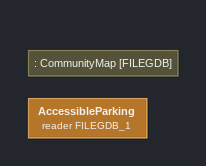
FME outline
Note: : CommunityMap [FILEGDB]
AccessibleParking (reader FILEGDB_1)
